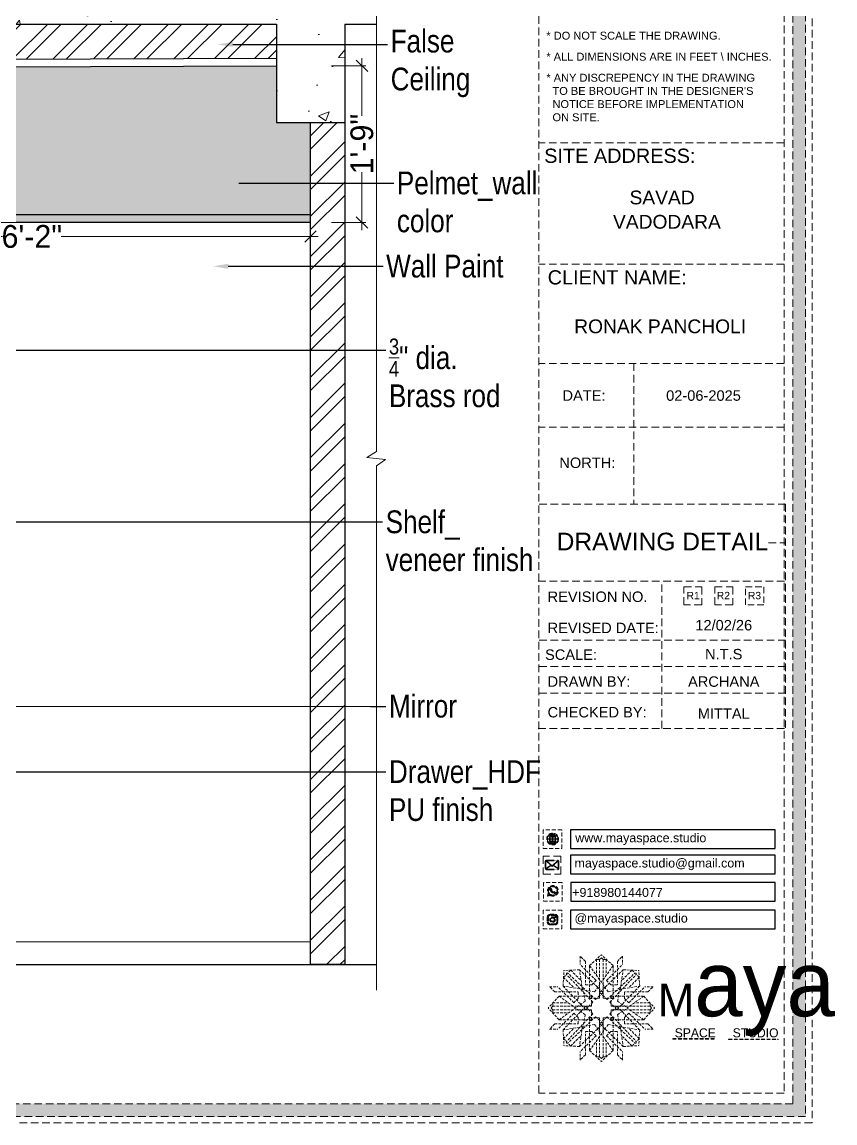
# Model space of a CAD drawing. Header units: millimetres. Extents: x 56222 to 3066687, y -650199 to -121287.
# Drawn here: x 134460.7 to 134567.9, y -183618 to -183472.9 of the extents above; entities that cross this region are included whole.
import ezdxf
from ezdxf import colors
from ezdxf.entities.mleader import LeaderData, LeaderLine
from ezdxf.enums import TextEntityAlignment as Align
from ezdxf.math import Vec2, Vec3

# ---------------------------------------------------------------- set-up
doc = ezdxf.new("R2010")
doc.units = ezdxf.units.MM
doc.header["$MEASUREMENT"] = 0
doc.header["$PDMODE"] = 35
doc.linetypes.add('DASHED', pattern=[0.75, 0.5, -0.25])
doc.linetypes.add('DASHEDX2', pattern=[1.5, 1, -0.5])
doc.layers.get('Defpoints').update_dxf_attribs({"color": 220})
doc.layers.add('AR HATCH-7', color=7, linetype='Continuous')
for name, color, linetype, lineweight in [('Dimension', 10, 'DASHEDX2', 20), ('FURNI', 25, 'Continuous', 5), ('FURNITURE', 32, 'Continuous', 9), ('furniture dimensions', 1, 'DASHED', 0), ('FURNITURE-1', 252, 'Continuous', 13), ('GROUND FLOOR', 7, 'Continuous', 9), ('NAME PLATE', 7, 'Continuous', 25), ('SECTION ( HATCH  )', 252, 'Continuous', 9), ('SECTION ( SLAB PLine )', 104, 'Continuous', 30), ('Text', 7, 'Continuous', 15), ('wall', 7, 'Continuous', 30), ('XX~SLAB ( BEAM )~ ( DIM )', 7, 'Continuous', 9)]:
    doc.layers.add(name, color=color, linetype=linetype, lineweight=lineweight)
doc.styles.add('Arial', font='arial.ttf')
doc.styles.add('century g', font='GOTHIC.TTF')
doc.styles.get("Standard").update_dxf_attribs({"font": 'arial.ttf', "height": 6})
doc.styles.add('style4', font='ARIALN.TTF')
doc.dimstyles.new('Archana', dxfattribs={"dimtxt": 2, "dimasz": 0.75, "dimexe": 0.5, "dimexo": 0.5, "dimgap": 0, "dimtad": 0, "dimzin": 0, "dimdsep": 46, "dimlunit": 4, "dimtxsty": 'century g', "dimblk": 'OBLIQUE', "dimcen": 0, "dimdle": 1, "dimclrd": 256, "dimclre": 256, "dimclrt": 256, "dimadec": 0, "dimazin": 0, "dimtfac": 1, "dimtofl": 0, "dimtmove": 1, "dimatfit": 3, "dimfxl": 1, "dimfxlon": 1, "dimtolj": 1, "dimtzin": 0, "dimlwd": -1, "dimlwe": -1, "dimarcsym": 0})

# ---------------------------------------------------------------- blocks, each defined once
blk = doc.blocks.new('FSFSF')
at = {"color": 42, "lineweight": 5, "true_color": 0xe0ac11}
for p, q in [((28600.03, 143.51), (28600.03, 140.16)), ((28602.15, 141.41), (28600.03, 143.51)), ((28603.86, 139.69), (28608.58, 144.08)), ((28607.9, 142.22), (28606.58, 142.22)), ((28606.58, 142.22), (28606.58, 135.84)), ((28607.9, 142.22), (28608.58, 142.85)), ((28607.9, 142.22), (28607.9, 126.58)), ((28613.31, 139.69), (28608.58, 144.08)), ((28609.27, 142.22), (28608.59, 142.85)), ((28609.27, 142.22), (28609.27, 126.58)), ((28609.27, 142.22), (28610.59, 142.22)), ((28610.59, 142.22), (28610.59, 135.84)), ((28615.02, 141.41), (28617.14, 143.51)), ((28617.14, 143.51), (28617.14, 140.16)), ((28593.19, 131.45), (28593.54, 137.71)), ((28599.8, 138.06), (28593.54, 137.71)), ((28596.24, 137.86), (28595.12, 136.69)), ((28596.24, 137.86), (28600.47, 133.65)), ((28601.03, 130), (28599.8, 138.06)), ((28599.8, 138.05), (28608.58, 129.56)), ((28606.47, 133.76), (28600.03, 140.16)), ((28602.15, 141.41), (28602.15, 131.95)), ((28603.86, 126.58), (28603.86, 139.69)), ((28603.86, 139.69), (28608.58, 133.02)), ((28613.31, 139.69), (28608.59, 133.02)), ((28617.37, 138.05), (28608.59, 129.56)), ((28610.7, 133.76), (28617.14, 140.16)), ((28613.31, 126.58), (28613.31, 139.69)), ((28615.02, 141.41), (28615.02, 131.95)), ((28616.14, 130), (28617.37, 138.06)), ((28620.93, 137.86), (28616.7, 133.65)), ((28617.37, 138.06), (28623.63, 137.71)), ((28620.93, 137.86), (28622.05, 136.69)), ((28624, 131.45), (28623.65, 137.71)), ((28593.39, 135), (28594.56, 136.12)), ((28593.39, 135), (28597.6, 130.78)), ((28595.12, 136.69), (28594.53, 136.69)), ((28594.56, 136.12), (28594.56, 136.71)), ((28605.17, 124.98), (28594.56, 136.12)), ((28606.27, 126.08), (28595.12, 136.69)), ((28606.47, 133.76), (28604.75, 131.95)), ((28605.86, 129.18), (28608.58, 133.02)), ((28611.31, 129.18), (28608.59, 133.02)), ((28610.7, 133.76), (28612.42, 131.95)), ((28610.9, 126.08), (28622.05, 136.69)), ((28612.02, 124.98), (28622.62, 136.12)), ((28623.8, 135), (28619.59, 130.78)), ((28622.05, 136.69), (28622.64, 136.69)), ((28622.62, 136.12), (28622.62, 136.71)), ((28623.8, 135), (28622.62, 136.12)), ((28587.73, 131.22), (28591.08, 131.22)), ((28589.84, 129.1), (28587.73, 131.22)), ((28589.84, 129.1), (28599.29, 129.1)), ((28597.49, 124.78), (28591.08, 131.22)), ((28593.19, 131.45), (28601.69, 122.67)), ((28601.25, 130.22), (28593.19, 131.45)), ((28599.29, 126.5), (28599.29, 129.1)), ((28605.86, 129.18), (28601.03, 130)), ((28602.07, 125.39), (28601.25, 130.22)), ((28604.75, 131.95), (28602.15, 131.95)), ((28607.9, 128.92), (28608.58, 129.56)), ((28607.9, 128.92), (28608.58, 128.27)), ((28609.27, 128.92), (28608.59, 129.56)), ((28609.27, 128.92), (28608.59, 128.27)), ((28611.31, 129.18), (28616.14, 130)), ((28612.42, 131.95), (28615.02, 131.95)), ((28615.12, 125.39), (28615.94, 130.22)), ((28623.99, 131.45), (28615.5, 122.67)), ((28615.94, 130.22), (28624, 131.45)), ((28627.34, 129.1), (28617.89, 129.1)), ((28617.89, 126.5), (28617.89, 129.1)), ((28619.7, 124.78), (28626.1, 131.22)), ((28629.45, 131.22), (28626.1, 131.22)), ((28627.34, 129.1), (28629.45, 131.22)), ((28591.56, 127.39), (28587.17, 122.66)), ((28589.03, 123.35), (28589.03, 124.67)), ((28589.03, 124.67), (28595.4, 124.67)), ((28604.66, 127.39), (28591.56, 127.39)), ((28591.56, 127.39), (28598.23, 122.67)), ((28597.49, 124.78), (28599.29, 126.5)), ((28602.07, 125.39), (28598.23, 122.67)), ((28605.17, 124.98), (28602.97, 122.67)), ((28603.68, 126.54), (28603.68, 127.39)), ((28604.66, 126.54), (28603.68, 126.54)), ((28604.71, 127.57), (28603.86, 127.57)), ((28607.9, 126.58), (28603.86, 126.58)), ((28604.66, 123.35), (28604.66, 127.39)), ((28604.7, 126.58), (28604.71, 127.57)), ((28606.27, 126.08), (28608.58, 128.27)), ((28610.9, 126.08), (28608.59, 128.27)), ((28609.27, 126.58), (28613.31, 126.58)), ((28612.02, 124.98), (28614.21, 122.67)), ((28612.46, 126.58), (28612.46, 127.57)), ((28612.46, 127.57), (28613.31, 127.57)), ((28612.52, 123.35), (28612.52, 127.39)), ((28612.52, 127.39), (28625.63, 127.39)), ((28612.52, 126.54), (28613.51, 126.54)), ((28613.51, 126.54), (28613.51, 127.39)), ((28615.12, 125.39), (28618.96, 122.67)), ((28619.7, 124.78), (28617.89, 126.5)), ((28625.63, 127.39), (28618.96, 122.67)), ((28628.16, 124.67), (28621.78, 124.67)), ((28625.63, 127.39), (28630.02, 122.66)), ((28628.16, 123.35), (28628.16, 124.67)), ((28591.56, 117.94), (28587.17, 122.66)), ((28589.03, 123.35), (28588.4, 122.67)), ((28589.03, 121.98), (28588.4, 122.65)), ((28589.03, 123.35), (28604.66, 123.35)), ((28589.03, 121.98), (28604.66, 121.98)), ((28589.03, 121.98), (28589.03, 120.66)), ((28589.03, 120.66), (28595.4, 120.66)), ((28597.49, 120.54), (28591.08, 114.11)), ((28591.56, 117.94), (28598.23, 122.65)), ((28593.19, 113.88), (28601.69, 122.65)), ((28605.17, 120.35), (28594.56, 109.2)), ((28597.49, 120.54), (28599.29, 118.83)), ((28602.07, 119.94), (28598.23, 122.65)), ((28602.07, 119.94), (28601.25, 115.1)), ((28602.33, 123.35), (28601.69, 122.67)), ((28602.33, 121.98), (28601.69, 122.65)), ((28602.33, 123.35), (28602.97, 122.67)), ((28602.33, 121.98), (28602.97, 122.65)), ((28605.17, 120.35), (28602.97, 122.65)), ((28604.66, 121.98), (28604.66, 117.94)), ((28612.02, 120.35), (28614.21, 122.65)), ((28612.02, 120.35), (28622.62, 109.2)), ((28628.16, 123.35), (28612.52, 123.35)), ((28612.52, 121.98), (28612.52, 117.94)), ((28628.16, 121.98), (28612.52, 121.98)), ((28614.85, 123.35), (28614.21, 122.67)), ((28614.85, 121.98), (28614.21, 122.65)), ((28614.85, 123.35), (28615.5, 122.67)), ((28614.85, 121.98), (28615.5, 122.65)), ((28615.12, 119.94), (28618.96, 122.65)), ((28615.12, 119.94), (28615.94, 115.1)), ((28623.99, 113.88), (28615.5, 122.65)), ((28619.7, 120.54), (28617.89, 118.83)), ((28625.63, 117.94), (28618.96, 122.65)), ((28619.7, 120.54), (28626.1, 114.11)), ((28628.16, 120.66), (28621.78, 120.66)), ((28625.63, 117.94), (28630.02, 122.66)), ((28628.16, 123.35), (28628.78, 122.67)), ((28628.16, 121.98), (28628.78, 122.65)), ((28628.16, 121.98), (28628.16, 120.66)), ((28589.84, 116.23), (28587.73, 114.11)), ((28589.84, 116.23), (28599.29, 116.23)), ((28604.66, 117.94), (28591.56, 117.94)), ((28606.27, 119.15), (28595.12, 108.54)), ((28599.29, 118.83), (28599.29, 116.23)), ((28599.8, 107.17), (28608.58, 115.67)), ((28601.03, 115.23), (28599.8, 107.17)), ((28605.86, 116.05), (28601.03, 115.23)), ((28604.66, 118.78), (28603.68, 118.78)), ((28603.68, 118.78), (28603.68, 117.94)), ((28607.9, 118.65), (28603.86, 118.65)), ((28603.86, 118.65), (28603.86, 105.54)), ((28604.71, 117.66), (28603.86, 117.66)), ((28604.7, 118.65), (28604.71, 117.66)), ((28605.86, 116.05), (28608.58, 112.21)), ((28606.27, 119.15), (28608.58, 116.96)), ((28607.9, 103.01), (28607.9, 118.65)), ((28607.9, 116.31), (28608.58, 116.96)), ((28607.9, 116.31), (28608.58, 115.67)), ((28610.9, 119.15), (28608.59, 116.96)), ((28609.27, 116.31), (28608.59, 116.96)), ((28609.27, 116.31), (28608.59, 115.67)), ((28611.31, 116.05), (28608.59, 112.21)), ((28617.37, 107.17), (28608.59, 115.67)), ((28609.27, 118.65), (28613.31, 118.65)), ((28609.27, 103.01), (28609.27, 118.65)), ((28610.9, 119.15), (28622.05, 108.54)), ((28611.31, 116.05), (28616.14, 115.23)), ((28612.46, 118.65), (28612.46, 117.66)), ((28612.46, 117.66), (28613.31, 117.66)), ((28612.52, 118.78), (28613.51, 118.78)), ((28612.52, 117.94), (28625.63, 117.94)), ((28613.31, 118.65), (28613.31, 105.54)), ((28613.51, 118.78), (28613.51, 117.94)), ((28616.14, 115.23), (28617.37, 107.17)), ((28617.89, 118.83), (28617.89, 116.23)), ((28627.34, 116.23), (28617.89, 116.23)), ((28627.34, 116.23), (28629.45, 114.11)), ((28587.73, 114.11), (28591.08, 114.11)), ((28601.25, 115.1), (28593.19, 113.87)), ((28593.19, 113.87), (28593.54, 107.62)), ((28593.39, 110.32), (28597.6, 114.55)), ((28596.24, 107.37), (28600.47, 111.58)), ((28606.47, 111.47), (28600.03, 105.07)), ((28602.15, 103.82), (28602.15, 113.27)), ((28604.75, 113.27), (28602.15, 113.27)), ((28603.86, 105.54), (28608.58, 112.21)), ((28606.47, 111.47), (28604.75, 113.27)), ((28613.31, 105.54), (28608.59, 112.21)), ((28610.7, 111.47), (28612.42, 113.27)), ((28610.7, 111.47), (28617.14, 105.07)), ((28612.42, 113.27), (28615.02, 113.27)), ((28615.02, 103.82), (28615.02, 113.27)), ((28615.94, 115.1), (28624, 113.87)), ((28620.93, 107.37), (28616.7, 111.58)), ((28623.8, 110.32), (28619.59, 114.55)), ((28624, 113.87), (28623.65, 107.62)), ((28629.45, 114.11), (28626.1, 114.11)), ((28593.39, 110.32), (28594.56, 109.2)), ((28599.8, 107.17), (28593.54, 107.52)), ((28595.12, 108.54), (28594.53, 108.54)), ((28594.56, 109.2), (28594.56, 108.61)), ((28596.24, 107.37), (28595.12, 108.54)), ((28606.58, 103.01), (28606.58, 109.38)), ((28610.59, 103.01), (28610.59, 109.38)), ((28617.37, 107.17), (28623.63, 107.52)), ((28620.93, 107.37), (28622.05, 108.54)), ((28622.05, 108.54), (28622.64, 108.54)), ((28623.8, 110.32), (28622.62, 109.2)), ((28622.62, 109.2), (28622.62, 108.61)), ((28600.03, 101.71), (28600.03, 105.07)), ((28602.15, 103.82), (28600.03, 101.71)), ((28603.86, 105.54), (28608.58, 101.15)), ((28607.9, 103.01), (28606.58, 103.01)), ((28607.9, 103.01), (28608.58, 102.38)), ((28613.31, 105.54), (28608.58, 101.15)), ((28609.27, 103.01), (28608.59, 102.38)), ((28609.27, 103.01), (28610.59, 103.01)), ((28615.02, 103.82), (28617.14, 101.71)), ((28617.14, 101.71), (28617.14, 105.07))]:
    blk.add_line(p, q, dxfattribs=at)
blk = doc.blocks.new('hgwg')
at = {"layer": 'Dimension', "true_color": 0xd39e00}
h = blk.add_hatch(color=42, dxfattribs=at)
h.dxf.hatch_style = 1
h.paths.add_polyline_path([(27505.71, 45.05), (27494.27, 45.05), (27494.27, 44.9), (27505.71, 44.9)])
h = blk.add_hatch(color=42, dxfattribs=at)
h.dxf.hatch_style = 1
h.paths.add_polyline_path([(27523.3, 44.9), (27509.68, 44.9), (27509.68, 44.75), (27523.3, 44.75)])
at = {"layer": 'Dimension', "color": 42, "true_color": 0xd39e00}
for p, q in [((27494.27, 45.05), (27505.71, 45.05)), ((27494.27, 44.9), (27494.27, 45.05)), ((27494.27, 44.9), (27505.71, 44.9)), ((27505.71, 45.05), (27505.71, 44.9)), ((27509.68, 44.9), (27523.3, 44.9)), ((27509.68, 44.9), (27509.68, 44.75)), ((27509.68, 44.75), (27523.3, 44.75)), ((27523.3, 44.75), (27523.3, 44.9))]:
    blk.add_line(p, q, dxfattribs=at)
at = {"layer": 'Dimension', "color": 42, "true_color": 0xd39e00, "attachment_point": 1}
for s, width, insert, char_height in [('{\\fCinzel|b0|i0|c0|p2;\\H1.5x;M\\fAmsterdam One|b0|i0|c0|p2;\\H2x;aya}', 85.3277, (27490.17, 69.17), 6), ('{\\fCinzel|b0|i0|c0|p0;SPACE     STUDIO}', 66.129, (27494.83, 47.86), 2.5)]:
    blk.add_mtext_dynamic_manual_height_columns(s, width=width, gutter_width=30, heights=[0], dxfattribs=dict(at, insert=insert, char_height=char_height))
blk = doc.blocks.new('aggerg')
at = {"layer": 'Dimension', "color": 42, "true_color": 0xd39e00}
blk.add_lwpolyline([(-1.41, 1.41), (1.41, 1.41), (1.41, -1.41), (-1.41, -1.41)], close=True, dxfattribs=at)
at = {"layer": 'NAME PLATE', "lineweight": 0, "insert": (-0.03, 0.62), "char_height": 1.151, "width": 2.2458, "attachment_point": 2, "style": 'Arial'}
blk.add_mtext('R3', dxfattribs=at)
blk = doc.blocks.new('QEGW4TG')
at = {"layer": 'Dimension', "true_color": 0x000000}
h = blk.add_hatch(color=18, dxfattribs=at)
h.dxf.hatch_style = 1
h.paths.add_polyline_path([(2.69, 1.93, 0.170513), (2.95, 1.97, 0.190337), (3.11, 2.18, 0.466684), (3.03, 2.29), (2.79, 2.37, 0.273721), (2.69, 2.34, 0.040749), (2.63, 2.27, -0.441282), (2.53, 2.25, -0.11828), (2.06, 2.64, -0.441282), (2.07, 2.74, 0.040749), (2.13, 2.81, 0.290083), (2.14, 2.92), (2.01, 3.18, 0.316231), (1.91, 3.2, 0.190337), (1.73, 3, 0.170513), (1.72, 2.74, 0.252784)], flags=0)
h.paths.add_polyline_path([(1.19, 1.98), (1.03, 1.3, 0.550912), (1.11, 1.23), (1.75, 1.39, 6.344125)])
h.paths.add_polyline_path([(1.81, 1.7), (1.4, 1.6), (1.5, 2.03, -9.071339)], flags=16)
h.paths.add_polyline_path([(2.95, 1.97, -0.203224), (2.64, 1.94, -0.231509), (1.75, 2.69, -0.209023), (1.73, 3, -0.17811), (1.89, 3.19, -0.370089), (2.01, 3.18), (2.17, 2.86, -0.071517), (2.06, 2.73, 0.321676), (2.05, 2.65, 0.126524), (2.55, 2.24, 0.312216), (2.62, 2.26, -0.041087), (2.68, 2.34, -0.290673), (2.79, 2.37), (3.13, 2.26, -0.24764)], flags=0)
h = blk.add_hatch(color=18, dxfattribs=at)
h.dxf.hatch_style = 1
h.paths.add_polyline_path([(2.69, 2.34, 0.040749), (2.63, 2.27, -0.441282), (2.53, 2.25, -0.11828), (2.06, 2.64, -0.441282), (2.07, 2.74, 0.040749), (2.13, 2.81, 0.290083), (2.14, 2.92), (2.01, 3.18, 0.316231), (1.91, 3.2, 0.190337), (1.73, 3, 0.170513), (1.72, 2.74, 0.252784), (2.69, 1.93, 0.170513), (2.95, 1.97, 0.190337), (3.11, 2.18, 0.466684), (3.03, 2.29), (2.79, 2.37, 0.273721)])
for p, q in [((2.01, 3.18), (2.14, 2.92)), ((1.19, 1.98), (1.03, 1.3)), ((1.1, 1.23), (1.75, 1.39)), ((1.5, 2.03), (1.4, 1.6)), ((1.4, 1.6), (1.81, 1.7)), ((3.07, 2.28), (2.8, 2.36))]:
    blk.add_line(p, q)
blk.add_lwpolyline([(0, 0), (4.68, 0), (4.68, 4.68), (0, 4.68)], close=True)
for centre, radius, start, end in [((2.39, 2.56), 1.34, 241.4727, 205.6422), ((2.39, 2.56), 1.04, 235.9962, 210.8333), ((2.09, 2.87), 0.39, 159.7007, 198.4072), ((2.07, 2.87), 0.364, 118.9685, 159.3648), ((1.94, 3.12), 0.0896, 41.8985, 123.1344), ((1.67, 3.16), 0.586, 312.4617, 321.8728), ((2.05, 2.87), 0.104, 320.3924, 28.6971), ((1.09, 1.29), 0.0598, 164.8483, 282.1458), ((2.96, 3.23), 1.33, 201.4218, 258.1669), ((2.11, 2.68), 0.066, 135.9932, 224.8892), ((3.12, 3.42), 1.31, 216.5455, 243.5279), ((2.57, 2.3), 0.066, 234.2482, 323.1441), ((3.11, 1.94), 0.586, 137.2645, 146.6756), ((2.76, 2.27), 0.104, 70.4402, 138.745), ((2.75, 2.31), 0.39, 260.7301, 299.4366), ((2.76, 2.29), 0.364, 299.7725, 340.1688), ((3.03, 2.2), 0.0896, 336.0029, 57.2388)]:
    blk.add_arc(centre, radius, start, end)
blk = doc.blocks.new('ASGERG')
at = {"layer": 'Dimension', "true_color": 0x000000}
h = blk.add_hatch(color=18, dxfattribs=at)
h.dxf.hatch_style = 1
h.paths.add_polyline_path([(0.99, 1.7, 0.402382), (1.83, 1.03), (2.96, 1.03, 0.353872), (3.66, 1.7), (3.66, 2.99, 0.402382), (2.83, 3.67), (1.69, 3.67, 0.353872), (0.99, 2.99)])
h.paths.add_polyline_path([(1.27, 2.85, -0.426145), (1.72, 3.4), (2.85, 3.4, -0.402382), (3.38, 2.97), (3.38, 1.85, -0.426145), (2.94, 1.3), (1.8, 1.3, -0.402382), (1.27, 1.72)], flags=16)
h.paths.add_polyline_path([(3.02, 2.35, -1), (1.64, 2.35, -1)], flags=0)
h.paths.add_polyline_path([(2.74, 2.35, -1), (1.92, 2.35, -1)], flags=0)
h.paths.add_polyline_path([(3.19, 3.02, -1), (2.86, 3.02, -1)], flags=0)
h.paths.add_polyline_path([(1.64, 2.35, 1), (3.02, 2.35, 1)], flags=0)
h = blk.add_hatch(color=18, dxfattribs=at)
h.dxf.hatch_style = 1
h.paths.add_polyline_path([(1.64, 2.35, 1), (3.02, 2.35, 1)])
h.paths.add_polyline_path([(2.74, 2.35, -1), (1.92, 2.35, -1)], flags=16)
h = blk.add_hatch(color=18, dxfattribs=at)
h.dxf.hatch_style = 1
h.paths.add_polyline_path([(3.19, 3.02, 1), (2.86, 3.02, 1)])
for p, q in [((0.99, 2.99), (0.99, 1.7)), ((1.27, 2.97), (1.27, 1.72)), ((1.69, 3.67), (2.96, 3.67)), ((2.94, 3.4), (1.72, 3.4)), ((3.38, 2.97), (3.38, 1.72)), ((3.66, 2.99), (3.66, 1.7)), ((1.69, 1.03), (2.96, 1.03)), ((2.94, 1.3), (1.72, 1.3))]:
    blk.add_line(p, q)
blk.add_lwpolyline([(0, 0), (4.68, 0), (4.68, 4.68), (0, 4.68)], close=True)
for centre, radius in [((2.33, 2.35), 0.694), ((2.33, 2.35), 0.414), ((3.02, 3.02), 0.168)]:
    blk.add_circle(centre, radius)
for centre, radius, start, end in [((1.76, 2.89), 0.778, 94.8631, 172.8127), ((1.76, 2.91), 0.491, 94.8631, 172.8127), ((2.9, 2.91), 0.491, 7.1873, 85.1369), ((2.89, 2.89), 0.778, 7.1873, 85.1369), ((1.76, 1.8), 0.778, 187.1873, 265.1369), ((1.76, 1.78), 0.491, 187.1873, 265.1369), ((2.9, 1.78), 0.491, 274.8631, 352.8127), ((2.89, 1.8), 0.778, 274.8631, 352.8127)]:
    blk.add_arc(centre, radius, start, end)
blk = doc.blocks.new('DTGWEGEARG')
at = {"layer": 'Dimension', "true_color": 0x000000}
h = blk.add_hatch(color=18, dxfattribs=at)
h.dxf.hatch_style = 1
h.paths.add_polyline_path([(3.83, 2.34, 1), (0.85, 2.34, 1)])
h.paths.add_polyline_path([(2.51, 1.01, 0.105795), (2.96, 1.58, -0.055205), (3.3, 1.41, -0.169822)], flags=16)
h.paths.add_polyline_path([(2.41, 1.12), (2.41, 1.69, -0.058279), (2.81, 1.63, -0.103353)], flags=16)
h.paths.add_polyline_path([(2.26, 1.13, -0.101741), (1.87, 1.63, -0.057171), (2.26, 1.69)], flags=16)
h.paths.add_polyline_path([(2.17, 1.01, -0.169822), (1.38, 1.41, -0.055205), (1.72, 1.58, 0.105795)], flags=16)
h.paths.add_polyline_path([(3.02, 1.72, 0.081336), (3.13, 2.27), (3.68, 2.27, -0.152069), (3.4, 1.52, 0.05687)], flags=16)
h.paths.add_polyline_path([(2.87, 1.77, 0.061945), (2.41, 1.84), (2.41, 2.27), (2.98, 2.27, -0.081344)], flags=16)
h.paths.add_polyline_path([(2.26, 1.84, 0.060923), (1.8, 1.77, -0.081344), (1.7, 2.27), (2.26, 2.27)], flags=16)
h.paths.add_polyline_path([(1.66, 1.72, 0.05687), (1.28, 1.52, -0.152069), (1, 2.27), (1.55, 2.27, 0.081336)], flags=16)
h.paths.add_polyline_path([(2.41, 2.42), (2.41, 2.83, 0.061945), (2.87, 2.91, -0.080009), (2.98, 2.42)], flags=16)
h.paths.add_polyline_path([(3.13, 2.42, 0.080116), (3.02, 2.96, 0.05687), (3.4, 3.16, 0.028258), (3.3, 3.27, -0.055205), (2.96, 3.1, 0.105795), (2.51, 3.67, -0.36029), (3.68, 2.42)], flags=16)
h.paths.add_polyline_path([(2.26, 2.42), (1.7, 2.42, -0.080009), (1.8, 2.91, 0.060923), (2.26, 2.84)], flags=16)
h.paths.add_polyline_path([(1.55, 2.42), (1, 2.42, -0.150466), (1.28, 3.16, 0.05687), (1.66, 2.96, 0.080116)], flags=16)
h.paths.add_polyline_path([(2.41, 2.98), (2.41, 3.56, -0.103353), (2.81, 3.05, -0.058279)], flags=16)
h.paths.add_polyline_path([(2.26, 2.99, -0.057171), (1.87, 3.05, -0.101741), (2.26, 3.55)], flags=16)
h.paths.add_polyline_path([(1.72, 3.1, -0.055205), (1.38, 3.27, -0.169822), (2.17, 3.67, 0.105795)], flags=16)
blk.add_lwpolyline([(0, 0), (4.68, 0), (4.68, 4.68), (0, 4.68)], close=True)
at = {"layer": 'Dimension', "color": 18, "true_color": 0x000000}
for p, q in [((2.26, 3.55), (2.26, 2.99)), ((2.26, 2.84), (2.26, 2.42)), ((2.41, 3.56), (2.41, 2.98)), ((2.41, 2.83), (2.41, 2.42)), ((1, 2.42), (1.55, 2.42)), ((1, 2.27), (1.55, 2.27)), ((1.7, 2.42), (2.26, 2.42)), ((1.7, 2.27), (2.26, 2.27)), ((2.26, 2.27), (2.26, 1.84)), ((2.26, 1.69), (2.26, 1.13)), ((2.41, 2.42), (2.98, 2.42)), ((2.41, 2.27), (2.98, 2.27)), ((2.41, 2.27), (2.41, 1.84)), ((2.41, 1.69), (2.41, 1.12)), ((3.13, 2.42), (3.68, 2.42)), ((3.13, 2.27), (3.68, 2.27))]:
    blk.add_line(p, q, dxfattribs=at)
blk.add_circle((2.34, 2.34), 1.49, dxfattribs=at)
for centre, radius, start, end in [((2.34, 2.34), 1.34, 142.3819, 176.6093), ((2.34, 4.74), 1.9, 236.1399, 249.1595), ((2.34, 2.34), 1.34, 97.3549, 135.9073), ((2.34, 4.74), 1.75, 236.7417, 249.3811), ((3.28, 2.34), 1.73, 159.0567, 177.3789), ((3.28, 2.34), 1.58, 158.8325, 177.1302), ((3.28, 2.34), 1.73, 129.9301, 154.0867), ((2.34, 4.74), 1.9, 253.6799, 267.6253), ((3.28, 2.34), 1.58, 130.1073, 153.3446), ((2.34, 4.74), 1.75, 254.3336, 267.422), ((1.4, 2.34), 1.58, 26.6554, 50.2584), ((2.34, 4.74), 1.75, 272.3248, 285.6664), ((2.34, 4.74), 1.9, 272.1415, 286.3201), ((2.34, 2.34), 1.34, 3.3907, 82.6451), ((1.4, 2.34), 1.73, 25.9133, 50.0699), ((1.4, 2.34), 1.58, 2.8698, 21.1675), ((2.34, 4.74), 1.75, 290.6189, 303.2583), ((2.34, 4.74), 1.9, 290.8405, 303.8601), ((1.4, 2.34), 1.73, 2.6211, 20.9433), ((2.34, 2.34), 1.34, 183.0315, 217.6181), ((2.34, -0.06), 1.9, 110.8405, 123.8601), ((2.34, -0.06), 1.75, 110.6189, 123.2583), ((2.34, 2.34), 1.34, 224.0927, 262.6451), ((3.28, 2.34), 1.73, 182.3435, 200.9433), ((3.28, 2.34), 1.58, 182.5658, 201.1675), ((3.28, 2.34), 1.73, 205.9133, 230.0699), ((2.34, -0.06), 1.9, 92.3747, 106.3201), ((2.34, -0.06), 1.75, 92.578, 105.6664), ((3.28, 2.34), 1.58, 206.6554, 229.8927), ((2.34, -0.06), 1.9, 73.6799, 87.8585), ((2.34, -0.06), 1.75, 74.3336, 87.6752), ((1.4, 2.34), 1.58, 309.7416, 333.3446), ((1.4, 2.34), 1.73, 309.9301, 334.0867), ((2.34, 2.34), 1.34, 277.3549, 315.9073), ((1.4, 2.34), 1.58, 338.8325, 357.4342), ((2.34, -0.06), 1.75, 56.7417, 69.3811), ((1.4, 2.34), 1.73, 339.0567, 357.6565), ((2.34, -0.06), 1.9, 56.1399, 69.1595), ((2.34, 2.34), 1.34, 322.3819, 356.9685)]:
    blk.add_arc(centre, radius, start, end, dxfattribs=at)
blk = doc.blocks.new('_Oblique')
at = {"layer": 'wall', "color": 0, "lineweight": -2}
blk.add_line((-0.5, -0.5), (0.5, 0.5), dxfattribs=at)
blk = doc.blocks.new('*D227')
at = {"layer": 'Defpoints', "color": 0, "linetype": 'Continuous', "lineweight": 30, "transparency": 16777216}
for p in [(134425.22, -183494.63), (134498.72, -183494.63), (134498.72, -183501.14)]:
    blk.add_point(p, dxfattribs=at)
at = {"layer": 'furniture dimensions', "color": 5, "linetype": 'ByBlock', "transparency": 16777216}
blk.add_line((134425.22, -183497.14), (134425.22, -183501.64), dxfattribs=at)
at = {"layer": 'furniture dimensions', "color": 5, "linetype": 'Continuous', "transparency": 16777216}
for p, q in [((134498.72, -183497.14), (134498.72, -183501.64)), ((134424.22, -183501.14), (134458.09, -183501.14)), ((134499.72, -183501.14), (134465.85, -183501.14))]:
    blk.add_line(p, q, dxfattribs=at)
at = {"layer": 'furniture dimensions', "color": 5, "linetype": 'Continuous', "transparency": 16777216, "xscale": 1.5, "yscale": 1.5, "zscale": 1.5, "rotation": 180}
blk.add_blockref('_Oblique', (134425.22, -183501.14), dxfattribs=at)
at = {"layer": 'furniture dimensions', "color": 5, "linetype": 'Continuous', "transparency": 16777216, "xscale": 1.5, "yscale": 1.5, "zscale": 1.5}
blk.add_blockref('_Oblique', (134498.72, -183501.14), dxfattribs=at)
at = {"layer": 'furniture dimensions', "linetype": 'Continuous', "lineweight": 0, "transparency": 16777216, "insert": (134461.97, -183501.14), "char_height": 3, "attachment_point": 5, "style": 'century g'}
blk.add_mtext('\\A1;6\'-2"', dxfattribs=at)
blk = doc.blocks.new('*D397')
at = {"layer": 'Defpoints', "color": 0, "linetype": 'Continuous', "lineweight": 30, "transparency": 16777216}
for p in [(134494.22, -183478.62), (134494.22, -183499.29), (134505.5, -183499.29)]:
    blk.add_point(p, dxfattribs=at)
at = {"layer": 'furniture dimensions', "color": 5, "linetype": 'Continuous', "transparency": 16777216}
for p, q in [((134505.5, -183477.62), (134505.5, -183485.23)), ((134505.5, -183500.29), (134505.5, -183492.67)), ((134501.5, -183499.29), (134506, -183499.29))]:
    blk.add_line(p, q, dxfattribs=at)
at = {"layer": 'furniture dimensions', "color": 5, "linetype": 'ByBlock', "transparency": 16777216}
blk.add_line((134501.5, -183478.62), (134506, -183478.62), dxfattribs=at)
at = {"layer": 'furniture dimensions', "color": 5, "linetype": 'Continuous', "transparency": 16777216, "xscale": 1.5, "yscale": 1.5, "zscale": 1.5}
for p, rotation in [((134505.5, -183478.62), 90), ((134505.5, -183499.29), 270)]:
    blk.add_blockref('_Oblique', p, dxfattribs=dict(at, rotation=rotation))
at = {"layer": 'furniture dimensions', "linetype": 'Continuous', "lineweight": 0, "transparency": 16777216, "insert": (134505.5, -183488.95), "char_height": 3, "attachment_point": 5, "rotation": 90, "style": 'century g'}
blk.add_mtext('\\A1;1\'-9"', dxfattribs=at)

msp = doc.modelspace()

# ---------------------------------------------------------------- hatches: boundary and pattern name
at = {"layer": 'AR HATCH-7', "lineweight": 18, "true_color": 0x939598, "transparency": 33554687}
h = msp.add_hatch(dxfattribs=at)
h.set_pattern_fill('ANSI32', color=252, scale=10)
h.set_pattern_definition([(45, (1626.3422, -97.8863), (-2.65165043, 2.65165043), []), (45, (1628.11, -97.8863), (-2.65165043, 2.65165043), [])])
h.paths.add_polyline_path([(134344.221, -183473.12), (134339.721, -183473.12), (134339.721, -183597.12), (134344.221, -183597.12)])
h.paths.add_polyline_path([(134503.221, -183486.12), (134498.721, -183486.12), (134498.721, -183597.12), (134503.221, -183597.12)])
at = {"layer": 'AR HATCH-7', "lineweight": 30, "true_color": 0xf2e8da, "transparency": 33554559}
h = msp.add_hatch(color=254, dxfattribs=at)
h.dxf.hatch_style = 1
edge = h.paths.add_edge_path()
edge.add_line((134498.721, -183486.12), (134494.221, -183486.12))
edge.add_line((134494.221, -183486.12), (134494.221, -183478.62))
edge.add_line((134494.221, -183478.62), (134375.549, -183479.083))
edge.add_arc((134376.241, -183492.12), 13.055, 93.03815, 180)
edge.add_line((134363.186, -183492.12), (134344.221, -183492.12))
edge.add_line((134344.221, -183492.12), (134344.221, -183499.287))
edge.add_line((134344.221, -183499.287), (134498.721, -183499.287))
edge.add_line((134498.721, -183499.287), (134498.721, -183486.12))
edge = h.paths.add_edge_path(flags=16)
edge.add_line((134407.247, -183492.454), (134407.247, -183485.64))
edge.add_line((134407.247, -183485.64), (134443.196, -183485.64))
edge.add_line((134443.196, -183485.64), (134443.196, -183492.454))
edge.add_arc((134440.494, -183491.902), 2.758, 278.85141, 348.45209, ccw=False)
edge.add_line((134440.918, -183494.627), (134409.524, -183494.627))
edge.add_arc((134409.949, -183491.902), 2.758, 191.54791, 261.14859, ccw=False)
h.paths.add_polyline_path([(134425.607, -183492.208), (134425.221, -183492.208), (134425.221, -183487.687), (134425.607, -183487.687)], flags=0)
at = {"layer": 'Dimension', "true_color": 0xd39e00}
h = msp.add_hatch(color=42, dxfattribs=at)
h.paths.add_polyline_path([(134323.291, -183447.734), (134323.291, -183617.16), (134563.996, -183617.16), (134563.996, -183447.734)])
h.paths.add_polyline_path([(134324.981, -183449.423), (134562.307, -183449.423), (134562.307, -183615.471), (134324.981, -183615.471)], flags=16)
at = {"layer": 'Dimension', "true_color": 0x000000}
h = msp.add_hatch(color=18, dxfattribs=at)
h.dxf.hatch_style = 1
h.paths.add_polyline_path([(134531.276, -183584.612, 0.4142136), (134531.455, -183584.432), (134531.455, -183583.536, 0.4142136), (134531.276, -183583.356), (134529.851, -183583.356, 0.4142136), (134529.671, -183583.536), (134529.671, -183584.432, 0.4142136), (134529.851, -183584.612)])
h.paths.add_polyline_path([(134530.696, -183584.071), (134531.355, -183584.512, -0.1989124), (134531.276, -183584.545), (134529.851, -183584.545, -0.1989124), (134529.771, -183584.512), (134530.431, -183584.071), (134530.563, -183584.195)], flags=16)
h.paths.add_polyline_path([(134530.563, -183584.103), (134529.838, -183583.424, -0.0287833), (134529.851, -183583.424), (134531.276, -183583.424, -0.0287833), (134531.289, -183583.424)], flags=16)
h.paths.add_polyline_path([(134530.746, -183584.024), (134531.354, -183583.455, -0.2024819), (134531.388, -183583.536), (134531.388, -183584.432, -0.043076), (134531.386, -183584.452)], flags=16)
h.paths.add_polyline_path([(134530.381, -183584.024), (134529.74, -183584.452, -0.043076), (134529.739, -183584.432), (134529.739, -183583.536, -0.2024819), (134529.773, -183583.455)], flags=16)
at = {"layer": 'FURNITURE-1', "lineweight": 18, "true_color": 0xc7c8ca}
h = msp.add_hatch(dxfattribs=at)
h.set_pattern_fill('AR-CONC', color=9, scale=2)
h.set_pattern_definition([(50, (1626.342, -100.886), (14.34520365, -1.2550427), [1.5, -16.5]), (355, (1626.342, -100.886), (-2.7750267, 15.0438427), [1.2, -13.2]), (100.4514445, (1627.538, -100.991), (11.5701769, 13.7887998), [1.2748038, -14.0228422]), (46.1842, (1626.342, -96.886), (21.3448266, -3.3103856), [2.25, -24.75]), (96.635635, (1628.12, -97.162), (18.693239, 19.482372), [1.9122068, -21.0342752]), (351.184164, (1626.342, -96.886), (18.693239, 19.482372), [1.8, -19.8]), (21, (1628.342, -97.886), (11.93814104, -8.0523778), [1.5, -16.5]), (326, (1628.342, -97.886), (4.8663066, 14.5030009), [1.2, -13.2]), (71.451445, (1629.337, -98.557), (16.8044475, 6.45062306), [1.2748038, -14.0228422]), (37.5, (1626.342, -100.8863), (0.24319711, 6.65787708), [0, -13.04, 0, -13.4, 0, -13.25]), (7.5, (1626.342, -100.886), (5.26139075, 7.88823424), [0, -7.64, 0, -12.74, 0, -5.05]), (327.5, (1621.882, -100.8863), (10.67644872, -0.45109743), [0, -5, 0, -15.6, 0, -20.7]), (317.5, (1619.882, -100.886), (11.6637234, 2.00209965), [0, -6.5, 0, -10.36, 0, -14.7])])
h.paths.add_polyline_path([(134362.221, -183473.12), (134494.221, -183473.12), (134494.221, -183486.12), (134503.221, -183486.12), (134503.221, -183473.12), (134507.413, -183473.12), (134507.413, -183468.12), (134327.714, -183468.12), (134327.714, -183473.12), (134344.221, -183473.12), (134344.221, -183486.12), (134362.221, -183486.12)])
at = {"layer": 'FURNITURE-1', "lineweight": 0, "transparency": 33554572}
h = msp.add_hatch(dxfattribs=at)
h.set_pattern_fill('ANSI32', color=6, scale=10)
h.set_pattern_definition([(45, (-18.9864, -2.0757), (-2.65165043, 2.65165043), []), (45, (-17.2187, -2.0757), (-2.65165043, 2.65165043), [])])
h.paths.add_polyline_path([(134494.221, -183473.12), (134362.221, -183473.12), (134362.221, -183486.12), (134344.221, -183486.12), (134344.221, -183491.12), (134362.221, -183491.12, -0.3787852), (134375.521, -183478.084), (134494.221, -183477.62)])

# ---------------------------------------------------------------- linework, layer by layer
at = {"color": 18, "true_color": 0x000000, "elevation": 0.119}
for points in [[(134533.007, -183581.803), (134559.977, -183581.803), (134559.977, -183579.338), (134533.007, -183579.338)], [(134533.007, -183585.167), (134559.977, -183585.167), (134559.977, -183582.702), (134533.007, -183582.702)], [(134533.019, -183588.756), (134559.977, -183588.756), (134559.977, -183586.291), (134533.019, -183586.291)], [(134533.007, -183592.43), (134559.977, -183592.43), (134559.977, -183589.965), (134533.007, -183589.965)]]:
    msp.add_lwpolyline(points, close=True, dxfattribs=at)
at = {"layer": 'Dimension', "color": 42, "true_color": 0xd39e00}
for p, q in [((134561.163, -183488.768, 0.119), (134528.819, -183488.768, 0.119)), ((134561.163, -183504.799, 0.119), (134528.819, -183504.799, 0.119)), ((134561.163, -183517.862, 0.119), (134528.819, -183517.862, 0.119)), ((134541.333, -183517.862, 0.119), (134541.333, -183536.431, 0.119)), ((134561.163, -183526.267, 0.119), (134528.819, -183526.267, 0.119)), ((134561.359, -183536.431, 0.119), (134528.719, -183536.431, 0.119)), ((134561.359, -183536.431, 0.119), (134561.359, -183565.993, 0.119)), ((134559.107, -183541.498, 0.119), (134561.359, -183541.498, 0.119)), ((134528.719, -183546.566, 0.119), (134561.359, -183546.566, 0.119)), ((134545.039, -183565.993, 0.119), (134545.039, -183546.566, 0.119)), ((134561.359, -183554.337, 0.119), (134528.719, -183554.337, 0.119)), ((134561.359, -183557.837, 0.119), (134528.719, -183557.837, 0.119)), ((134561.359, -183561.337, 0.119), (134528.719, -183561.337, 0.119)), ((134528.719, -183565.993, 0.119), (134561.359, -183565.993, 0.119))]:
    msp.add_line(p, q, dxfattribs=at)
at = {"layer": 'Dimension', "color": 18, "true_color": 0x000000}
for p, q in [((134529.671, -183583.536, 0.119), (134529.671, -183584.432, 0.119)), ((134529.739, -183583.536, 0.119), (134529.739, -183584.432, 0.119)), ((134529.773, -183583.455, 0.119), (134530.381, -183584.024, 0.119)), ((134529.838, -183583.424, 0.119), (134530.563, -183584.103, 0.119)), ((134529.851, -183583.356, 0.119), (134531.276, -183583.356, 0.119)), ((134529.851, -183583.424, 0.119), (134531.276, -183583.424, 0.119)), ((134530.563, -183584.103, 0.119), (134531.289, -183583.424, 0.119)), ((134530.746, -183584.024, 0.119), (134531.354, -183583.455, 0.119)), ((134531.388, -183583.536, 0.119), (134531.388, -183584.432, 0.119)), ((134531.455, -183583.536, 0.119), (134531.455, -183584.432, 0.119)), ((134529.74, -183584.452, 0.119), (134530.381, -183584.024, 0.119)), ((134529.771, -183584.512, 0.119), (134530.431, -183584.071, 0.119)), ((134529.851, -183584.545, 0.119), (134531.276, -183584.545, 0.119)), ((134529.851, -183584.612, 0.119), (134531.276, -183584.612, 0.119)), ((134530.431, -183584.071, 0.119), (134530.563, -183584.195, 0.119)), ((134530.563, -183584.195, 0.119), (134530.696, -183584.071, 0.119)), ((134531.355, -183584.512, 0.119), (134530.696, -183584.071, 0.119)), ((134531.386, -183584.452, 0.119), (134530.746, -183584.024, 0.119))]:
    msp.add_line(p, q, dxfattribs=at)
at = {"layer": 'Dimension', "color": 42, "true_color": 0xd39e00, "elevation": 0.119}
for points in [[(134322.447, -183446.889), (134564.84, -183446.889), (134564.84, -183618.005), (134322.447, -183618.005)], [(134323.291, -183447.734), (134563.996, -183447.734), (134563.996, -183617.16), (134323.291, -183617.16)], [(134324.981, -183449.423), (134562.307, -183449.423), (134562.307, -183615.471), (134324.981, -183615.471)], [(134528.819, -183614.081), (134528.819, -183450.814), (134561.163, -183450.814), (134561.163, -183614.081)], [(134547.928, -183547.318), (134550.31, -183547.318), (134550.31, -183549.7), (134547.928, -183549.7)], [(134552.008, -183547.318), (134554.39, -183547.318), (134554.39, -183549.7), (134552.008, -183549.7)]]:
    msp.add_lwpolyline(points, close=True, dxfattribs=at)
at = {"layer": 'Dimension', "elevation": 0.119}
msp.add_lwpolyline([(134529.39, -183585.186), (134531.734, -183585.186), (134531.734, -183582.841), (134529.39, -183582.841)], close=True, dxfattribs=at)
at = {"layer": 'Dimension', "color": 18, "true_color": 0x000000}
for centre, radius, start, end in [((134529.851, -183583.536, 0.119), 0.179, 90, 180), ((134529.851, -183583.536, 0.119), 0.112, 134.21354, 180), ((134529.851, -183583.536, 0.119), 0.112, 90, 96.59481), ((134531.276, -183583.536, 0.119), 0.179, 0, 90), ((134531.276, -183583.536, 0.119), 0.112, 83.40519, 90), ((134531.276, -183583.536, 0.119), 0.112, 0, 45.78646), ((134529.851, -183584.432, 0.119), 0.179, 180, 270), ((134529.851, -183584.432, 0.119), 0.112, 180, 189.86619), ((134529.851, -183584.432, 0.119), 0.112, 224.99995, 270), ((134531.276, -183584.432, 0.119), 0.179, 270, 0), ((134531.276, -183584.432, 0.119), 0.112, 270, 315.00005), ((134531.276, -183584.432, 0.119), 0.112, 350.13381, 0)]:
    msp.add_arc(centre, radius, start, end, dxfattribs=at)
at = {"layer": 'FURNI', "color": 3, "lineweight": 30}
msp.add_line((134498.721, -183498.287), (134344.221, -183498.287), dxfattribs=at)
at = {"layer": 'FURNITURE', "lineweight": 25}
msp.add_line((134498.721, -183499.287), (134344.221, -183499.287), dxfattribs=at)
at = {"layer": 'GROUND FLOOR', "color": 6, "lineweight": 30}
for p, q in [((134375.521, -183478.084), (134494.215, -183477.62)), ((134375.549, -183479.083), (134494.219, -183478.62))]:
    msp.add_line(p, q, dxfattribs=at)
at = {"layer": 'SECTION ( HATCH  )', "color": 252, "lineweight": 0, "true_color": 0x939598}
msp.add_line((134344.221, -183594.12), (134498.721, -183594.12), dxfattribs=at)
at = {"layer": 'SECTION ( SLAB PLine )', "color": 1}
for p, q in [((134362.221, -183473.12), (134494.221, -183473.12)), ((134503.221, -183473.12), (134507.413, -183473.12)), ((134503.221, -183473.12), (134503.221, -183486.12)), ((134327.714, -183597.12), (134507.413, -183597.12))]:
    msp.add_line(p, q, dxfattribs=at)
msp.add_lwpolyline([(134494.221, -183473.12), (134494.221, -183486.12), (134503.222, -183486.12)], dxfattribs=at)
at = {"layer": 'Text', "color": 251, "linetype": 'Continuous', "lineweight": 0, "true_color": 0x636466}
msp.add_lwpolyline([(134507.413, -183463.303), (134507.413, -183529.489), (134506.152, -183530.269), (134508.586, -183530.519), (134507.413, -183531.356), (134507.413, -183600.485)], dxfattribs=at)
at = {"layer": 'XX~SLAB ( BEAM )~ ( DIM )', "lineweight": 30}
msp.add_lwpolyline([(134503.221, -183486.12), (134503.221, -183597.12), (134498.721, -183597.12), (134498.721, -183486.12)], dxfattribs=at)

# ---------------------------------------------------------------- block references
at = {"layer": 'Dimension', "xscale": 0.5269548722226929, "yscale": 0.5269548722226929, "zscale": 0.5269548722226929}
msp.add_blockref('DTGWEGEARG', (134529.403, -183581.803, 0.119), dxfattribs=at)
at = {"layer": 'Dimension', "color": 42, "true_color": 0xd39e00}
for name, p, xscale, yscale, zscale in [('QEGW4TG', (134529.415, -183588.756, 0.119), 0.5269548722226929, 0.5269548722226929, 0.5269548722226929), ('ASGERG', (134529.403, -183592.43, 0.119), 0.5269548722226929, 0.5269548722226929, 0.5269548722226929), ('FSFSF', (125158.192, -183643.056, 0.119), 0.3278340418237701, 0.3278340418237701, 0.3278340418237701), ('hgwg', (121392.608, -183628.419, 0.119), 0.4784217388150419, 0.4784217388150419, 0.4784217388150419)]:
    msp.add_blockref(name, p, dxfattribs=dict(at, xscale=xscale, yscale=yscale, zscale=zscale))
at = {"layer": 'NAME PLATE', "xscale": 0.8446558577822388, "yscale": 0.8446558577822388, "zscale": 0.8446558577822388}
msp.add_blockref('aggerg', (134557.279, -183548.509, 0.119), dxfattribs=at)

# ---------------------------------------------------------------- texts
at = {"color": 18, "true_color": 0x000000, "char_height": 1.17825, "attachment_point": 1}
for s, width, gutter_width, insert in [('www.mayaspace.studio', 7.9125, 6.619, (134533.615, -183579.819, 0.119)), ('mayaspace.studio@gmail.com', 4.93636, 4.129, (134533.521, -183583.143, 0.119)), ('+918980144077', 19.24952, 4.129, (134533.217, -183587.019, 0.119)), ('@mayaspace.studio', 4.93636, 4.129, (134533.521, -183590.406, 0.119))]:
    msp.add_mtext_dynamic_manual_height_columns(s, width=width, gutter_width=gutter_width, heights=[0], dxfattribs=dict(at, insert=insert))
at = {"layer": 'NAME PLATE', "style": 'Arial'}
for s, height, p in [('SITE ADDRESS:', 1.87639, (134539.501, -183491.426, 0.119)), (' SAVAD ', 1.8139, (134545.07, -183496.893, 0.033)), ('VADODARA', 1.8139, (134545.706, -183500.1, 0.033)), ('CLIENT NAME:', 1.87639, (134539.159, -183507.458, 0.119)), ('RONAK PANCHOLI    ', 1.81388, (134546.223, -183513.883, 0.033)), ('DATE:', 1.3787, (134534.773, -183522.791, 0.119)), ('02-06-2025', 1.3787, (134550.529, -183522.791, 0.119)), ('NORTH:', 1.3787, (134535.213, -183531.655, 0.119)), ('DRAWING DETAIL', 2.31983, (134545.116, -183542.505, 0.119)), ('REVISION NO.', 1.37869, (134536.554, -183549.314, 0.119)), ('REVISED DATE: ', 1.37869, (134537.571, -183553.425, 0.119)), ('SCALE:', 1.3787, (134533.063, -183556.951, 0.119)), ('DRAWN BY:', 1.3787, (134535.429, -183560.494, 0.119)), ('ARCHANA', 1.3787, (134553.199, -183560.499, 0.119)), ('CHECKED BY:', 1.37869, (134536.5, -183564.538, 0.119)), ('MITTAL', 1.3787, (134553.199, -183564.721, 0.119))]:
    msp.add_text(s, height=height, dxfattribs=at).set_placement(p, align=Align.CENTER)
for s, p in [('R1', (134548.293, -183548.958, 0.119)), ('R2', (134552.284, -183548.958, 0.119))]:
    msp.add_text(s, height=0.9719, dxfattribs=at).set_placement(p)
at = {"layer": 'NAME PLATE', "char_height": 1.04274, "width": 40.28654, "attachment_point": 1, "style": 'Arial'}
for s, insert in [('* DO NOT SCALE THE DRAWING.', (134529.807, -183474.134, 0.119)), ('* ALL DIMENSIONS ARE IN FEET \\\\ INCHES.', (134529.807, -183476.906, 0.119)), ("* ANY DISCREPENCY IN THE DRAWING \\P  TO BE BROUGHT IN THE DESIGNER'S\\P  NOTICE BEFORE IMPLEMENTATION \\P  ON SITE.", (134529.807, -183479.679, 0.119))]:
    msp.add_mtext(s, dxfattribs=dict(at, insert=insert))
at = {"layer": 'NAME PLATE', "lineweight": 0, "char_height": 1.3787, "attachment_point": 2, "style": 'Arial'}
for s, insert, width in [('12/02/26', (134553.199, -183551.687, 0.119), 11.94793), ('N.T.S', (134553.199, -183555.503, 0.119), 2.69083)]:
    msp.add_mtext(s, dxfattribs=dict(at, insert=insert, width=width))

# ---------------------------------------------------------------- dimensions: what is measured, and where the dimension line sits
at = {"layer": 'furniture dimensions', "color": 5, "linetype": 'Continuous', "lineweight": 0}
dim = msp.add_linear_dim(base=(134505.503, -183499.287), p1=(134494.219, -183478.62), p2=(134494.219, -183499.287), angle=90, dimstyle='Archana', override={"dimtxt": 3, "dimasz": 1.5, "dimdec": 0, "dimclrd": 5, "dimclre": 5, "dimfxl": 4}, dxfattribs=at)
dim.commit()
dim.dimension.update_dxf_attribs({"geometry": '*D397', "text_midpoint": (134505.503, -183488.953)})
dim = msp.add_linear_dim(base=(134498.721357577, -183501.137013742), p1=(134425.221357577, -183494.62745647), p2=(134498.721357577, -183494.62745647), dimstyle='Archana', override={"dimtxt": 3, "dimasz": 1.5, "dimdec": 0, "dimclrd": 5, "dimclre": 5, "dimfxl": 4}, dxfattribs=at)
dim.commit()
dim.dimension.update_dxf_attribs({"geometry": '*D227', "text_midpoint": (134461.971357577, -183501.137013742)})

# ---------------------------------------------------------------- leaders
at = {"layer": 'Text', "color": 1, "lineweight": 0, "ltscale": 20}
ml = msp.add_multileader_mtext('Standard', dxfattribs=at)
ml.set_content('False \\PCeiling', color=1, style='style4')
ml.set_leader_properties()
ml.build(insert=Vec2(0, 0))
ml.multileader.update_dxf_attribs({"dogleg_length": 2.025, "arrow_head_size": 2})
ctx = ml.context
ctx.base_point, ctx.char_height, ctx.arrow_head_size, ctx.landing_gap_size, ctx.plane_origin = Vec3(134508.884, -183475.81), 3, 2, 0.4, Vec3(134441.848, -183475.81)
notes = []
notes.append((ctx, [(0, (1, 1, 0), (134506.859, -183475.81), (1, 0), 2.025, [(0, [(134486.459, -183475.81)], 0, [])])]))
ctx.mtext.insert = Vec3(134509.284, -183473.869)
ml = msp.add_multileader_mtext('Standard', dxfattribs=at)
ml.set_content('Pelmet_wall \\Pcolor', color=1, style='style4')
ml.set_leader_properties()
ml.build(insert=Vec2(0, 0))
ml.multileader.update_dxf_attribs({"dogleg_length": 2.025, "arrow_head_size": 2})
ctx = ml.context
ctx.base_point, ctx.char_height, ctx.arrow_head_size, ctx.landing_gap_size, ctx.plane_origin = Vec3(134509.703, -183494.096, 0.119), 3, 2, 0.4, Vec3(134442.667, -183494.096, 0.119)
notes.append((ctx, [(0, (1, 1, 0), (134507.678, -183494.096, 0.119), (1, 0), 2.025, [(0, [(134487.278, -183494.096, 0.119)], 0, [])])]))
ctx.mtext.insert = Vec3(134510.103, -183492.571, 0.119)
ml = msp.add_multileader_mtext('Standard', dxfattribs=at)
ml.set_content('Wall Paint', color=1, style='style4')
ml.set_leader_properties()
ml.build(insert=Vec2(0, 0))
ml.multileader.update_dxf_attribs({"dogleg_length": 2.025, "arrow_head_size": 2})
ctx = ml.context
ctx.base_point, ctx.char_height, ctx.arrow_head_size, ctx.landing_gap_size, ctx.plane_origin = Vec3(134508.29, -183505.06, 0.119), 3, 2, 0.4, Vec3(134441.254, -183505.06, 0.119)
notes.append((ctx, [(0, (1, 1, 0), (134506.265, -183505.06, 0.119), (1, 0), 2.025, [(0, [(134485.865, -183505.06, 0.119)], 0, [])])]))
ctx.mtext.insert = Vec3(134508.69, -183503.535, 0.119)
ml = msp.add_multileader_mtext('Standard', dxfattribs=at)
ml.set_content('\\A1;{\\H0.7x;\\S3/4;\\H1.42857x;" dia.\\A0;\\PBrass rod}', color=1, style='style4')
ml.set_leader_properties()
ml.build(insert=Vec2(0, 0))
ml.multileader.update_dxf_attribs({"dogleg_length": 2.025, "arrow_head_size": 2})
ctx = ml.context
ctx.base_point, ctx.char_height, ctx.arrow_head_size, ctx.landing_gap_size, ctx.plane_origin = Vec3(134508.654, -183516.115, 0.119), 3, 2, 0.4, Vec3(134441.619, -183516.115, 0.119)
notes.append((ctx, [(0, (1, 1, 0), (134506.63, -183516.115, 0.119), (1, 0), 2.025, [(0, [(134348.611, -183516.101, 0.119)], 0, [])])]))
ctx.mtext.insert = Vec3(134509.054, -183514.59, 0.119)
ml = msp.add_multileader_mtext('Standard', dxfattribs=at)
ml.set_content('Shelf_\\Pveneer finish', color=1, style='style4')
ml.set_leader_properties()
ml.build(insert=Vec2(0, 0))
ml.multileader.update_dxf_attribs({"dogleg_length": 2.025, "arrow_head_size": 2})
ctx = ml.context
ctx.base_point, ctx.char_height, ctx.arrow_head_size, ctx.landing_gap_size, ctx.plane_origin = Vec3(134508.223, -183538.772, 0.119), 3, 2, 0.4, Vec3(134440.694, -183538.772, 0.119)
notes.append((ctx, [(0, (1, 1, 0), (134380.884, -183538.772, 0.119), (1, 0), 127.339, [(0, [(134352.293, -183544.013, 0.119)], 0, [])])]))
ctx.mtext.insert = Vec3(134508.623, -183537.248, 0.119)
ml = msp.add_multileader_mtext('Standard', dxfattribs=at)
ml.set_content('Mirror', color=1, style='style4')
ml.set_leader_properties()
ml.build(insert=Vec2(0, 0))
ml.multileader.update_dxf_attribs({"dogleg_length": 2.025, "arrow_head_size": 2})
ctx = ml.context
ctx.base_point, ctx.char_height, ctx.arrow_head_size, ctx.landing_gap_size, ctx.plane_origin = Vec3(134508.654, -183563.075, 0.119), 3, 2, 0.4, Vec3(134441.619, -183563.075, 0.119)
notes.append((ctx, [(0, (1, 1, 0), (134506.63, -183563.075, 0.119), (1, 0), 2.025, [(0, [(134345.162, -183563.062, 0.119)], 0, [])])]))
ctx.mtext.insert = Vec3(134509.054, -183561.55, 0.119)
ml = msp.add_multileader_mtext('Standard', dxfattribs=at)
ml.set_content('Drawer_HDF \\PPU finish', color=1, style='style4')
ml.set_leader_properties()
ml.build(insert=Vec2(0, 0))
ml.multileader.update_dxf_attribs({"dogleg_length": 2.025, "arrow_head_size": 2})
ctx = ml.context
ctx.base_point, ctx.char_height, ctx.arrow_head_size, ctx.landing_gap_size, ctx.plane_origin = Vec3(134508.654, -183571.708, 0.119), 3, 2, 0.4, Vec3(134441.619, -183571.708, 0.119)
notes.append((ctx, [(0, (1, 1, 0), (134506.63, -183571.708, 0.119), (1, 0), 2.025, [(0, [(134363.911, -183571.695, 0.119)], 0, [])])]))
ctx.mtext.insert = Vec3(134509.054, -183570.182, 0.119)
for ctx, leaders in notes:
    for number, flags, end, landing, length, lines in leaders:
        leader = LeaderData()
        leader.index, (leader.has_last_leader_line, leader.has_dogleg_vector, leader.attachment_direction) = number, flags
        leader.last_leader_point, leader.dogleg_vector, leader.dogleg_length = Vec3(end), Vec3(landing), length
        for number, points, colour, breaks in lines:
            line = LeaderLine()
            line.index, line.vertices, line.color, line.breaks = number, Vec3.list(points), colors.encode_raw_color(colour), breaks
            leader.lines.append(line)
        ctx.leaders.append(leader)

doc.saveas('drawing.dxf')
